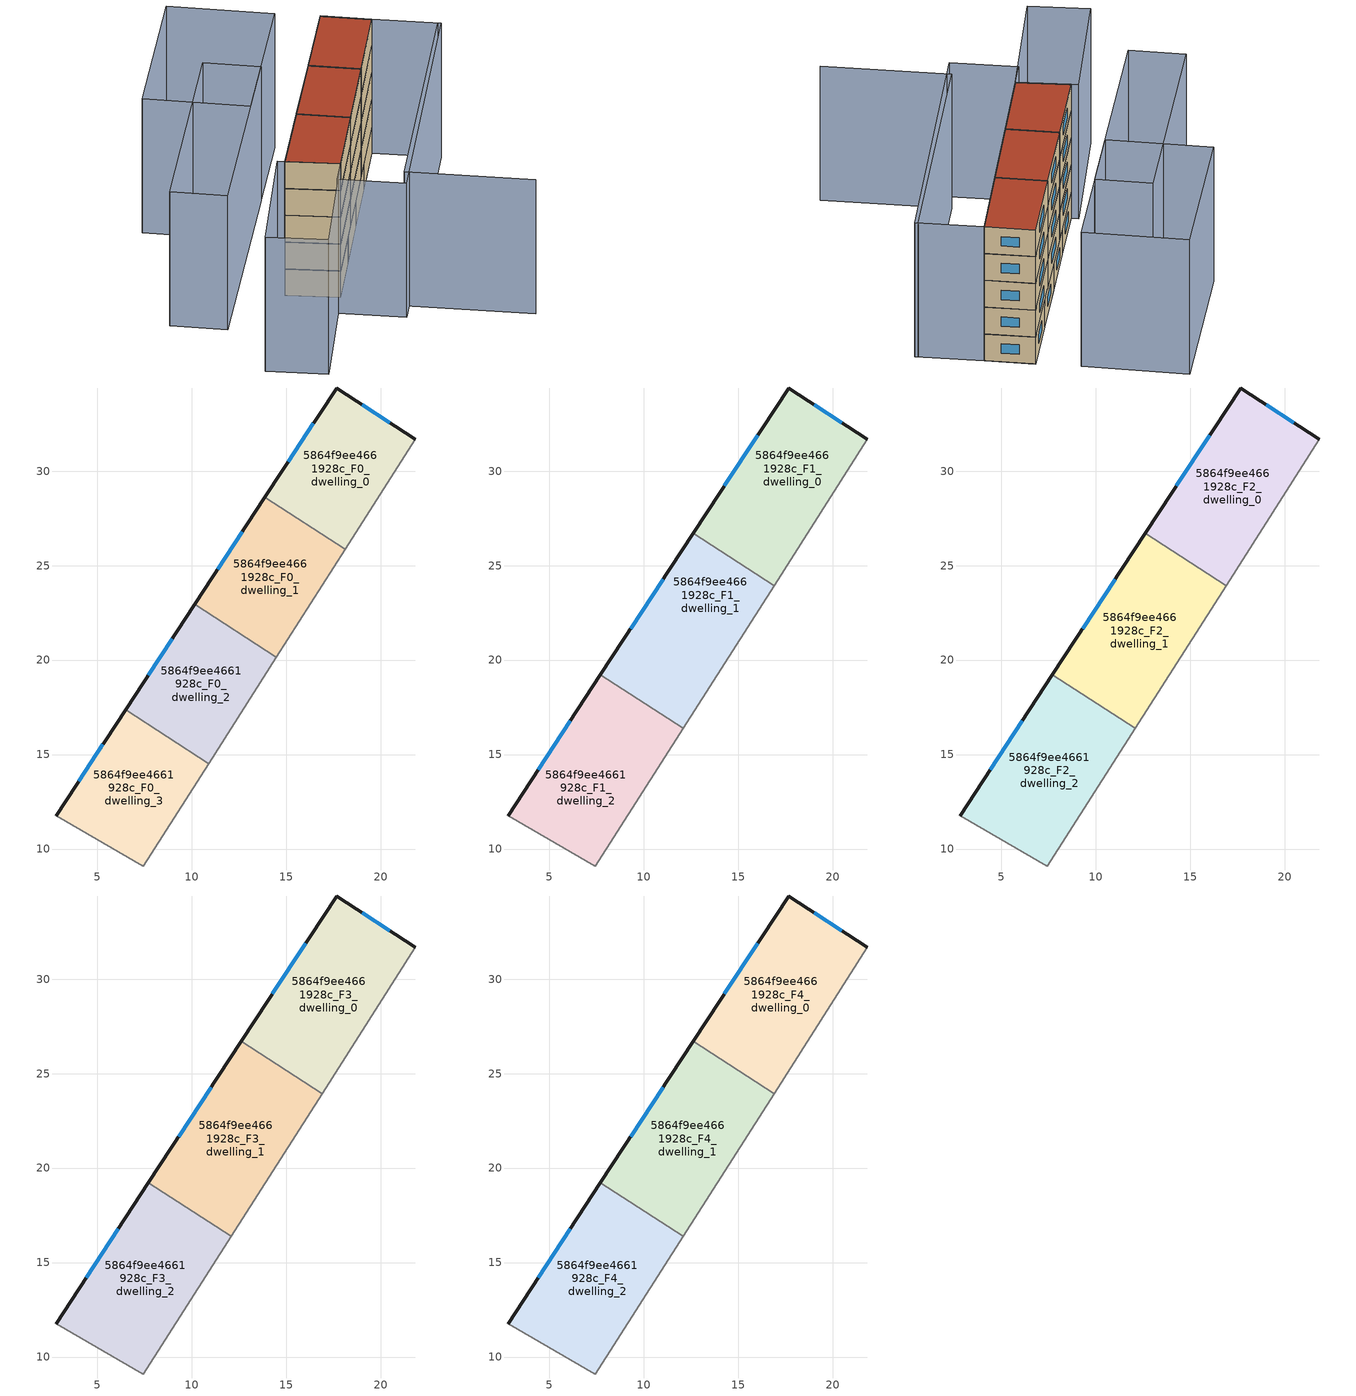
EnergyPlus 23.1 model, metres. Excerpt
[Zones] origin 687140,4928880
5864f9ee4661928c_F0_dwelling_0
 floor ground (EU_floor_Construction): 18.12,25.86 21.83,31.69 17.67,34.4 13.88,28.62 z0
 wall outside (EU_wall_Construction): 13.88,28.62 17.67,34.4 21.83,31.69 z0:3
 wall adiabatic (EU_wall_Construction): 21.83,31.69 18.12,25.86 z0:3
 wall to 5864f9ee4661928c_F0_dwelling_1 (EU_wall_Construction): 18.12,25.86 13.88,28.62 z0:3
 window (EU_Window_Construction): 15.11,30.5 16.43,32.52 / 19.02,33.52 20.48,32.57 z0.98:2.02
5864f9ee4661928c_F0_dwelling_1
 floor ground (EU_floor_Construction): 14.48,20.14 18.12,25.86 13.88,28.62 10.16,22.95 z0
 wall outside (EU_wall_Construction): 10.16,22.95 13.88,28.62 z0:3
 wall adiabatic (EU_wall_Construction): 18.12,25.86 14.48,20.14 z0:3
 wall to 5864f9ee4661928c_F0_dwelling_2 (EU_wall_Construction): 14.48,20.14 10.16,22.95 z0:3
 window (EU_Window_Construction): 11.37,24.8 12.67,26.78 z0.98:2.02
5864f9ee4661928c_F0_dwelling_2
 floor ground (EU_floor_Construction): 10.9,14.52 14.48,20.14 10.16,22.95 6.5,17.37 z0
 wall outside (EU_wall_Construction): 6.5,17.37 10.16,22.95 z0:3
 wall adiabatic (EU_wall_Construction): 14.48,20.14 10.9,14.52 z0:3
 wall to 5864f9ee4661928c_F0_dwelling_3 (EU_wall_Construction): 10.9,14.52 6.5,17.37 z0:3
 window (EU_Window_Construction): 7.69,19.19 8.97,21.14 z0.98:2.02
5864f9ee4661928c_F0_dwelling_3
 floor ground (EU_floor_Construction): 7.44,9.1 10.9,14.52 6.5,17.37 2.83,11.77 z0
 wall outside (EU_wall_Construction): 2.83,11.77 6.5,17.37 z0:3
 wall adiabatic (EU_wall_Construction): 10.9,14.52 7.44,9.1 2.83,11.77 z0:3
 window (EU_Window_Construction): 4.02,13.6 5.31,15.55 z0.98:2.02
5864f9ee4661928c_F1_dwelling_0
 floor to 5864f9ee4661928c_F0_dwelling_0 (EU_floor_Construction): 18.12,25.86 21.83,31.69 17.67,34.4 13.88,28.62 z3
 floor to 5864f9ee4661928c_F0_dwelling_1 (EU_floor_Construction): 16.9,23.95 18.12,25.86 13.88,28.62 12.63,26.72 z3
 wall outside (EU_wall_Construction): 12.63,26.72 17.67,34.4 21.83,31.69 z3:6
 wall adiabatic (EU_wall_Construction): 21.83,31.69 16.9,23.95 z3:6
 wall to 5864f9ee4661928c_F1_dwelling_1 (EU_wall_Construction): 16.9,23.95 12.63,26.72 z3:6
 window (EU_Window_Construction): 14.27,29.22 16.03,31.9 / 19.02,33.52 20.48,32.57 z3.98:5.02
5864f9ee4661928c_F1_dwelling_1
 floor to 5864f9ee4661928c_F0_dwelling_1 (EU_floor_Construction): 14.48,20.14 16.9,23.95 12.63,26.72 10.16,22.95 z3
 floor to 5864f9ee4661928c_F0_dwelling_2 (EU_floor_Construction): 12.08,16.38 14.48,20.14 10.16,22.95 7.71,19.22 z3
 wall outside (EU_wall_Construction): 7.71,19.22 12.63,26.72 z3:6
 wall adiabatic (EU_wall_Construction): 16.9,23.95 12.08,16.38 z3:6
 wall to 5864f9ee4661928c_F1_dwelling_2 (EU_wall_Construction): 12.08,16.38 7.71,19.22 z3:6
 window (EU_Window_Construction): 9.31,21.66 11.03,24.28 z3.98:5.02
5864f9ee4661928c_F1_dwelling_2
 floor to 5864f9ee4661928c_F0_dwelling_3 (EU_floor_Construction): 7.44,9.1 10.9,14.52 6.5,17.37 2.83,11.77 z3
 floor to 5864f9ee4661928c_F0_dwelling_2 (EU_floor_Construction): 10.9,14.52 12.08,16.38 7.71,19.22 6.5,17.37 z3
 wall outside (EU_wall_Construction): 2.83,11.77 7.71,19.22 z3:6
 wall adiabatic (EU_wall_Construction): 12.08,16.38 7.44,9.1 2.83,11.77 z3:6
 window (EU_Window_Construction): 4.42,14.2 6.12,16.8 z3.98:5.02
5864f9ee4661928c_F2_dwelling_0
 floor to 5864f9ee4661928c_F1_dwelling_0 (EU_floor_Construction): 16.9,23.95 21.83,31.69 17.67,34.4 12.63,26.72 z6
 wall outside (EU_wall_Construction): 12.63,26.72 17.67,34.4 21.83,31.69 z6:9
 wall adiabatic (EU_wall_Construction): 21.83,31.69 16.9,23.95 z6:9
 wall to 5864f9ee4661928c_F2_dwelling_1 (EU_wall_Construction): 16.9,23.95 12.63,26.72 z6:9
 window (EU_Window_Construction): 14.27,29.22 16.03,31.9 / 19.02,33.52 20.48,32.57 z6.98:8.02
5864f9ee4661928c_F2_dwelling_1
 floor to 5864f9ee4661928c_F1_dwelling_1 (EU_floor_Construction): 12.08,16.38 16.9,23.95 12.63,26.72 7.71,19.22 z6
 wall outside (EU_wall_Construction): 7.71,19.22 12.63,26.72 z6:9
 wall adiabatic (EU_wall_Construction): 16.9,23.95 12.08,16.38 z6:9
 wall to 5864f9ee4661928c_F2_dwelling_2 (EU_wall_Construction): 12.08,16.38 7.71,19.22 z6:9
 window (EU_Window_Construction): 9.31,21.66 11.03,24.28 z6.98:8.02
5864f9ee4661928c_F2_dwelling_2
 floor to 5864f9ee4661928c_F1_dwelling_2 (EU_floor_Construction): 7.44,9.1 12.08,16.38 7.71,19.22 2.83,11.77 z6
 wall outside (EU_wall_Construction): 2.83,11.77 7.71,19.22 z6:9
 wall adiabatic (EU_wall_Construction): 12.08,16.38 7.44,9.1 2.83,11.77 z6:9
 window (EU_Window_Construction): 4.42,14.2 6.12,16.8 z6.98:8.02
5864f9ee4661928c_F3_dwelling_0
 floor to 5864f9ee4661928c_F2_dwelling_0 (EU_floor_Construction): 16.9,23.95 21.83,31.69 17.67,34.4 12.63,26.72 z9
 wall outside (EU_wall_Construction): 12.63,26.72 17.67,34.4 21.83,31.69 z9:12
 wall adiabatic (EU_wall_Construction): 21.83,31.69 16.9,23.95 z9:12
 wall to 5864f9ee4661928c_F3_dwelling_1 (EU_wall_Construction): 16.9,23.95 12.63,26.72 z9:12
 window (EU_Window_Construction): 14.27,29.22 16.03,31.9 / 19.02,33.52 20.48,32.57 z9.98:11.02
5864f9ee4661928c_F3_dwelling_1
 floor to 5864f9ee4661928c_F2_dwelling_1 (EU_floor_Construction): 12.08,16.38 16.9,23.95 12.63,26.72 7.71,19.22 z9
 wall outside (EU_wall_Construction): 7.71,19.22 12.63,26.72 z9:12
 wall adiabatic (EU_wall_Construction): 16.9,23.95 12.08,16.38 z9:12
 wall to 5864f9ee4661928c_F3_dwelling_2 (EU_wall_Construction): 12.08,16.38 7.71,19.22 z9:12
 window (EU_Window_Construction): 9.31,21.66 11.03,24.28 z9.98:11.02
5864f9ee4661928c_F3_dwelling_2
 floor to 5864f9ee4661928c_F2_dwelling_2 (EU_floor_Construction): 7.44,9.1 12.08,16.38 7.71,19.22 2.83,11.77 z9
 wall outside (EU_wall_Construction): 2.83,11.77 7.71,19.22 z9:12
 wall adiabatic (EU_wall_Construction): 12.08,16.38 7.44,9.1 2.83,11.77 z9:12
 window (EU_Window_Construction): 4.42,14.2 6.12,16.8 z9.98:11.02
5864f9ee4661928c_F4_dwelling_0
 floor to 5864f9ee4661928c_F3_dwelling_0 (EU_floor_Construction): 16.9,23.95 21.83,31.69 17.67,34.4 12.63,26.72 z12
 wall outside (EU_wall_Construction): 12.63,26.72 17.67,34.4 21.83,31.69 z12:15
 wall adiabatic (EU_wall_Construction): 21.83,31.69 16.9,23.95 z12:15
 wall to 5864f9ee4661928c_F4_dwelling_1 (EU_wall_Construction): 16.9,23.95 12.63,26.72 z12:15
 window (EU_Window_Construction): 14.27,29.22 16.03,31.9 / 19.02,33.52 20.48,32.57 z12.98:14.02
 roof outside (EU_roof_Construction): 21.83,31.69 16.9,23.95 12.63,26.72 17.67,34.4 z15
5864f9ee4661928c_F4_dwelling_1
 floor to 5864f9ee4661928c_F3_dwelling_1 (EU_floor_Construction): 12.08,16.38 16.9,23.95 12.63,26.72 7.71,19.22 z12
 wall outside (EU_wall_Construction): 7.71,19.22 12.63,26.72 z12:15
 wall adiabatic (EU_wall_Construction): 16.9,23.95 12.08,16.38 z12:15
 wall to 5864f9ee4661928c_F4_dwelling_2 (EU_wall_Construction): 12.08,16.38 7.71,19.22 z12:15
 window (EU_Window_Construction): 9.31,21.66 11.03,24.28 z12.98:14.02
 roof outside (EU_roof_Construction): 16.9,23.95 12.08,16.38 7.71,19.22 12.63,26.72 z15
5864f9ee4661928c_F4_dwelling_2
 floor to 5864f9ee4661928c_F3_dwelling_2 (EU_floor_Construction): 7.44,9.1 12.08,16.38 7.71,19.22 2.83,11.77 z12
 wall outside (EU_wall_Construction): 2.83,11.77 7.71,19.22 z12:15
 wall adiabatic (EU_wall_Construction): 12.08,16.38 7.44,9.1 2.83,11.77 z12:15
 window (EU_Window_Construction): 4.42,14.2 6.12,16.8 z12.98:14.02
 roof outside (EU_roof_Construction): 12.08,16.38 7.44,9.1 2.83,11.77 7.71,19.22 z15
shading: 22.92,-1.73 12.27,5.13 / 12.27,5.13 27.15,28.24 / 5.9,6.68 21.83,31.69 / 21.83,31.69 27.47,28.1 / 27.47,28.1 11.54,3.09 / 11.54,3.09 5.9,6.68 / 13.96,36.69 4.39,22.37 / 4.39,22.37 -4.32,28.19 / -4.32,28.19 5.25,42.51 / 5.25,42.51 13.96,36.69 / 7.44,9.1 0.26,-2.99 / 0.26,-2.99 -4.97,0.12 / -4.97,0.12 2.22,12.21 / 2.22,12.21 7.44,9.1 / 8.48,28.49 -4.84,8.53 / -4.84,8.53 -9.5,11.64 / -9.5,11.64 3.82,31.6 / 3.82,31.6 8.48,28.49 z0:15
[Building]
EU S2 Campaign: North Axis=0; Terrain=City; Solar Distribution=FullExterior
[Site:Location]
Bologna: Latitude=44.5; Longitude=11.25; Time Zone=1; Elevation=37
[SizingPeriod:WeatherFileDays]
AnnualSizingPeriod: Begin Month=1; Begin Day of Month=1; End Month=12; End Day of Month=31; Day of Week for Start Day=Monday; Use Weather File Daylight Saving Period=No; Use Weather File Rain and Snow Indicators=No
[MATERIAL]
EU_InternalMass_Material: Roughness=MediumRough; Thickness=0.1; Conductivity=1; Density=1800; Specific Heat=900; Thermal Absorptance=0.9; Solar Absorptance=0.7; Visible Absorptance=0.7
[MATERIAL:NOMASS] Roughness=MediumRough; Thermal Absorptance=0.9; Solar Absorptance=0.7; Visible Absorptance=0.7
Name | Thermal Resistance
EU_wall_NoMass | 0.905828
EU_roof_NoMass | 0.37593
EU_floor_NoMass | 0.67114
[WINDOWMATERIAL:SIMPLEGLAZINGSYSTEM]
EU_Window_SimpleGlazing: UFactor=4.52486; Solar Heat Gain Coefficient=0.85; Visible Transmittance=0.85
[CONSTRUCTION]
EU_wall_Construction: EU_wall_NoMass
EU_roof_Construction: EU_roof_NoMass
EU_floor_Construction: EU_floor_NoMass
EU_InternalMass_Construction: EU_InternalMass_Material
EU_Window_Construction: EU_Window_SimpleGlazing
[ZONE] Type=1; Multiplier=1; Ceiling Height=autocalculate; Floor Area=autocalculate; Part of Total Floor Area=Yes
Name | Volume
5864f9ee4661928c_F0_dwelling_0 | 103.966
5864f9ee4661928c_F1_dwelling_0; 5864f9ee4661928c_F2_dwelling_0; 5864f9ee4661928c_F3_dwelling_0; 5864f9ee4661928c_F4_dwelling_0 | 138.631
5864f9ee4661928c_F0_dwelling_1 | 103.988
5864f9ee4661928c_F1_dwelling_1; 5864f9ee4661928c_F2_dwelling_1; 5864f9ee4661928c_F3_dwelling_1; 5864f9ee4661928c_F4_dwelling_1 | 138.647
5864f9ee4661928c_F0_dwelling_2 | 103.97
5864f9ee4661928c_F1_dwelling_2; 5864f9ee4661928c_F2_dwelling_2; 5864f9ee4661928c_F3_dwelling_2; 5864f9ee4661928c_F4_dwelling_2 | 138.648
5864f9ee4661928c_F0_dwelling_3 | 103.974
[INTERNALMASS] Construction=EU_InternalMass_Construction
Name | Zone or ZoneList | Surface Area
5864f9ee4661928c_F0_dwelling_0_EU_InternalMass | 5864f9ee4661928c_F0_dwelling_0 | 34.6557
5864f9ee4661928c_F0_dwelling_1_EU_InternalMass | 5864f9ee4661928c_F0_dwelling_1 | 34.6622
5864f9ee4661928c_F0_dwelling_2_EU_InternalMass | 5864f9ee4661928c_F0_dwelling_2 | 34.6566
5864f9ee4661928c_F0_dwelling_3_EU_InternalMass | 5864f9ee4661928c_F0_dwelling_3 | 34.6577
5864f9ee4661928c_F1_dwelling_0_EU_InternalMass | 5864f9ee4661928c_F1_dwelling_0 | 46.2104
5864f9ee4661928c_F1_dwelling_1_EU_InternalMass | 5864f9ee4661928c_F1_dwelling_1 | 46.216
5864f9ee4661928c_F1_dwelling_2_EU_InternalMass | 5864f9ee4661928c_F1_dwelling_2 | 46.2156
5864f9ee4661928c_F2_dwelling_0_EU_InternalMass | 5864f9ee4661928c_F2_dwelling_0 | 46.2104
5864f9ee4661928c_F2_dwelling_1_EU_InternalMass | 5864f9ee4661928c_F2_dwelling_1 | 46.216
5864f9ee4661928c_F2_dwelling_2_EU_InternalMass | 5864f9ee4661928c_F2_dwelling_2 | 46.2156
5864f9ee4661928c_F3_dwelling_0_EU_InternalMass | 5864f9ee4661928c_F3_dwelling_0 | 46.2104
5864f9ee4661928c_F3_dwelling_1_EU_InternalMass | 5864f9ee4661928c_F3_dwelling_1 | 46.216
5864f9ee4661928c_F3_dwelling_2_EU_InternalMass | 5864f9ee4661928c_F3_dwelling_2 | 46.2156
5864f9ee4661928c_F4_dwelling_0_EU_InternalMass | 5864f9ee4661928c_F4_dwelling_0 | 46.2104
5864f9ee4661928c_F4_dwelling_1_EU_InternalMass | 5864f9ee4661928c_F4_dwelling_1 | 46.216
5864f9ee4661928c_F4_dwelling_2_EU_InternalMass | 5864f9ee4661928c_F4_dwelling_2 | 46.2156
[OTHEREQUIPMENT] Fuel Type=Electricity; Design Level Calculation Method=Watts/Area; Power per Zone Floor Area=1; Fraction Latent=0; Fraction Radiant=0; Fraction Lost=0; Carbon Dioxide Generation Rate=0; EndUse Subcategory=EU_Step8_InternalGains
Name | Zone or ZoneList or Space or SpaceList | Schedule
EU_Step8_InternalGain_5864f9ee4661928c_F0_dwelling_0_f000 | 5864f9ee4661928c_F0_dwelling_0 | EU_Step8_GainSchedule_5864f9ee4661928c_F0_dwelling_0_f000
EU_Step8_InternalGain_5864f9ee4661928c_F0_dwelling_1_f000 | 5864f9ee4661928c_F0_dwelling_1 | EU_Step8_GainSchedule_5864f9ee4661928c_F0_dwelling_1_f000
EU_Step8_InternalGain_5864f9ee4661928c_F0_dwelling_2_f000 | 5864f9ee4661928c_F0_dwelling_2 | EU_Step8_GainSchedule_5864f9ee4661928c_F0_dwelling_2_f000
EU_Step8_InternalGain_5864f9ee4661928c_F0_dwelling_3_f000 | 5864f9ee4661928c_F0_dwelling_3 | EU_Step8_GainSchedule_5864f9ee4661928c_F0_dwelling_3_f000
EU_Step8_InternalGain_5864f9ee4661928c_F1_dwelling_0_f000 | 5864f9ee4661928c_F1_dwelling_0 | EU_Step8_GainSchedule_5864f9ee4661928c_F1_dwelling_0_f000
EU_Step8_InternalGain_5864f9ee4661928c_F1_dwelling_1_f000 | 5864f9ee4661928c_F1_dwelling_1 | EU_Step8_GainSchedule_5864f9ee4661928c_F1_dwelling_1_f000
EU_Step8_InternalGain_5864f9ee4661928c_F1_dwelling_2_f000 | 5864f9ee4661928c_F1_dwelling_2 | EU_Step8_GainSchedule_5864f9ee4661928c_F1_dwelling_2_f000
EU_Step8_InternalGain_5864f9ee4661928c_F2_dwelling_0_f000 | 5864f9ee4661928c_F2_dwelling_0 | EU_Step8_GainSchedule_5864f9ee4661928c_F2_dwelling_0_f000
EU_Step8_InternalGain_5864f9ee4661928c_F2_dwelling_1_f000 | 5864f9ee4661928c_F2_dwelling_1 | EU_Step8_GainSchedule_5864f9ee4661928c_F2_dwelling_1_f000
EU_Step8_InternalGain_5864f9ee4661928c_F2_dwelling_2_f000 | 5864f9ee4661928c_F2_dwelling_2 | EU_Step8_GainSchedule_5864f9ee4661928c_F2_dwelling_2_f000
EU_Step8_InternalGain_5864f9ee4661928c_F3_dwelling_0_f000 | 5864f9ee4661928c_F3_dwelling_0 | EU_Step8_GainSchedule_5864f9ee4661928c_F3_dwelling_0_f000
EU_Step8_InternalGain_5864f9ee4661928c_F3_dwelling_1_f000 | 5864f9ee4661928c_F3_dwelling_1 | EU_Step8_GainSchedule_5864f9ee4661928c_F3_dwelling_1_f000
EU_Step8_InternalGain_5864f9ee4661928c_F3_dwelling_2_f000 | 5864f9ee4661928c_F3_dwelling_2 | EU_Step8_GainSchedule_5864f9ee4661928c_F3_dwelling_2_f000
EU_Step8_InternalGain_5864f9ee4661928c_F4_dwelling_0_f000 | 5864f9ee4661928c_F4_dwelling_0 | EU_Step8_GainSchedule_5864f9ee4661928c_F4_dwelling_0_f000
EU_Step8_InternalGain_5864f9ee4661928c_F4_dwelling_1_f000 | 5864f9ee4661928c_F4_dwelling_1 | EU_Step8_GainSchedule_5864f9ee4661928c_F4_dwelling_1_f000
EU_Step8_InternalGain_5864f9ee4661928c_F4_dwelling_2_f000 | 5864f9ee4661928c_F4_dwelling_2 | EU_Step8_GainSchedule_5864f9ee4661928c_F4_dwelling_2_f000
[ZONEVENTILATION:DESIGNFLOWRATE] Schedule=EU_AlwaysOn; Design Flow Rate Calculation Method=AirChanges/Hour; Air Changes per Hour=0.73129; Ventilation Type=Natural; Fan Pressure Rise=0; Fan Total Efficiency=1; Constant Term Coefficient=1; Temperature Term Coefficient=0; Velocity Term Coefficient=0; Velocity Squared Term Coefficient=0; Minimum Indoor Temperature=-100; Maximum Indoor Temperature=100; Delta Temperature=-100; Minimum Outdoor Temperature=-100; Maximum Outdoor Temperature=100; Maximum Wind Speed=40
Name | Zone or ZoneList or Space or SpaceList
EU_ConstantAir_5864f9ee4661928c_F0_dwelling_0 | 5864f9ee4661928c_F0_dwelling_0
EU_ConstantAir_5864f9ee4661928c_F0_dwelling_1 | 5864f9ee4661928c_F0_dwelling_1
EU_ConstantAir_5864f9ee4661928c_F0_dwelling_2 | 5864f9ee4661928c_F0_dwelling_2
EU_ConstantAir_5864f9ee4661928c_F0_dwelling_3 | 5864f9ee4661928c_F0_dwelling_3
EU_ConstantAir_5864f9ee4661928c_F1_dwelling_0 | 5864f9ee4661928c_F1_dwelling_0
EU_ConstantAir_5864f9ee4661928c_F1_dwelling_1 | 5864f9ee4661928c_F1_dwelling_1
EU_ConstantAir_5864f9ee4661928c_F1_dwelling_2 | 5864f9ee4661928c_F1_dwelling_2
EU_ConstantAir_5864f9ee4661928c_F2_dwelling_0 | 5864f9ee4661928c_F2_dwelling_0
EU_ConstantAir_5864f9ee4661928c_F2_dwelling_1 | 5864f9ee4661928c_F2_dwelling_1
EU_ConstantAir_5864f9ee4661928c_F2_dwelling_2 | 5864f9ee4661928c_F2_dwelling_2
EU_ConstantAir_5864f9ee4661928c_F3_dwelling_0 | 5864f9ee4661928c_F3_dwelling_0
EU_ConstantAir_5864f9ee4661928c_F3_dwelling_1 | 5864f9ee4661928c_F3_dwelling_1
EU_ConstantAir_5864f9ee4661928c_F3_dwelling_2 | 5864f9ee4661928c_F3_dwelling_2
EU_ConstantAir_5864f9ee4661928c_F4_dwelling_0 | 5864f9ee4661928c_F4_dwelling_0
EU_ConstantAir_5864f9ee4661928c_F4_dwelling_1 | 5864f9ee4661928c_F4_dwelling_1
EU_ConstantAir_5864f9ee4661928c_F4_dwelling_2 | 5864f9ee4661928c_F4_dwelling_2
[HVACTEMPLATE:THERMOSTAT] Constant Heating Setpoint=20; Constant Cooling Setpoint=50
EU_HeatOnly_5864f9ee4661928c_F0_dwelling_0; EU_HeatOnly_5864f9ee4661928c_F0_dwelling_1; EU_HeatOnly_5864f9ee4661928c_F0_dwelling_2; EU_HeatOnly_5864f9ee4661928c_F0_dwelling_3; EU_HeatOnly_5864f9ee4661928c_F1_dwelling_0; EU_HeatOnly_5864f9ee4661928c_F1_dwelling_1; EU_HeatOnly_5864f9ee4661928c_F1_dwelling_2; EU_HeatOnly_5864f9ee4661928c_F2_dwelling_0; EU_HeatOnly_5864f9ee4661928c_F2_dwelling_1; EU_HeatOnly_5864f9ee4661928c_F2_dwelling_2; EU_HeatOnly_5864f9ee4661928c_F3_dwelling_0; EU_HeatOnly_5864f9ee4661928c_F3_dwelling_1; EU_HeatOnly_5864f9ee4661928c_F3_dwelling_2; EU_HeatOnly_5864f9ee4661928c_F4_dwelling_0; EU_HeatOnly_5864f9ee4661928c_F4_dwelling_1; EU_HeatOnly_5864f9ee4661928c_F4_dwelling_2
[HVACTEMPLATE:ZONE:IDEALLOADSAIRSYSTEM] System Availability Schedule=EU_AlwaysOn; Maximum Heating Supply Air Temperature=50; Minimum Cooling Supply Air Temperature=13; Maximum Heating Supply Air Humidity Ratio=0.0156; Minimum Cooling Supply Air Humidity Ratio=0.0077; Heating Limit=NoLimit; Cooling Limit=NoLimit; Heating Availability Schedule=EU_AlwaysOn; Cooling Availability Schedule=EU_CoolingOff; Dehumidification Control Type=ConstantSensibleHeatRatio; Cooling Sensible Heat Ratio=0.7; Dehumidification Setpoint=60; Humidification Control Type=None; Humidification Setpoint=30; Outdoor Air Method=None; Outdoor Air Flow Rate per Person=0.00944; Outdoor Air Flow Rate per Zone Floor Area=0; Outdoor Air Flow Rate per Zone=0; Demand Controlled Ventilation Type=None; Outdoor Air Economizer Type=NoEconomizer; Heat Recovery Type=None; Sensible Heat Recovery Effectiveness=0.7; Latent Heat Recovery Effectiveness=0.65
Name | Template Thermostat
5864f9ee4661928c_F0_dwelling_0 | EU_HeatOnly_5864f9ee4661928c_F0_dwelling_0
5864f9ee4661928c_F0_dwelling_1 | EU_HeatOnly_5864f9ee4661928c_F0_dwelling_1
5864f9ee4661928c_F0_dwelling_2 | EU_HeatOnly_5864f9ee4661928c_F0_dwelling_2
5864f9ee4661928c_F0_dwelling_3 | EU_HeatOnly_5864f9ee4661928c_F0_dwelling_3
5864f9ee4661928c_F1_dwelling_0 | EU_HeatOnly_5864f9ee4661928c_F1_dwelling_0
5864f9ee4661928c_F1_dwelling_1 | EU_HeatOnly_5864f9ee4661928c_F1_dwelling_1
5864f9ee4661928c_F1_dwelling_2 | EU_HeatOnly_5864f9ee4661928c_F1_dwelling_2
5864f9ee4661928c_F2_dwelling_0 | EU_HeatOnly_5864f9ee4661928c_F2_dwelling_0
5864f9ee4661928c_F2_dwelling_1 | EU_HeatOnly_5864f9ee4661928c_F2_dwelling_1
5864f9ee4661928c_F2_dwelling_2 | EU_HeatOnly_5864f9ee4661928c_F2_dwelling_2
5864f9ee4661928c_F3_dwelling_0 | EU_HeatOnly_5864f9ee4661928c_F3_dwelling_0
5864f9ee4661928c_F3_dwelling_1 | EU_HeatOnly_5864f9ee4661928c_F3_dwelling_1
5864f9ee4661928c_F3_dwelling_2 | EU_HeatOnly_5864f9ee4661928c_F3_dwelling_2
5864f9ee4661928c_F4_dwelling_0 | EU_HeatOnly_5864f9ee4661928c_F4_dwelling_0
5864f9ee4661928c_F4_dwelling_1 | EU_HeatOnly_5864f9ee4661928c_F4_dwelling_1
5864f9ee4661928c_F4_dwelling_2 | EU_HeatOnly_5864f9ee4661928c_F4_dwelling_2
[SIZING:ZONE] Zone Cooling Design Supply Air Temperature Input Method=SupplyAirTemperature; Zone Cooling Design Supply Air Temperature=13; Zone Heating Design Supply Air Temperature Input Method=SupplyAirTemperature; Zone Heating Design Supply Air Temperature=50; Zone Cooling Design Supply Air Humidity Ratio=0.008; Zone Heating Design Supply Air Humidity Ratio=0.008; Cooling Design Air Flow Method=DesignDay; Cooling Design Air Flow Rate=0; Cooling Minimum Air Flow per Zone Floor Area=0.000762; Cooling Minimum Air Flow=0; Cooling Minimum Air Flow Fraction=0.2; Heating Design Air Flow Method=DesignDay; Heating Design Air Flow Rate=0; Heating Maximum Air Flow per Zone Floor Area=0.002032; Heating Maximum Air Flow=0.141576; Heating Maximum Air Flow Fraction=0.3; Account for Dedicated Outdoor Air System=No; Dedicated Outdoor Air System Control Strategy=NeutralSupplyAir; Dedicated Outdoor Air Low Setpoint Temperature for Design=autosize; Dedicated Outdoor Air High Setpoint Temperature for Design=autosize; Zone Load Sizing Method=Sensible Load Only No Latent Load; Zone Latent Cooling Design Supply Air Humidity Ratio Input Method=HumidityRatioDifference; Zone Cooling Design Supply Air Humidity Ratio Difference=0.005; Zone Latent Heating Design Supply Air Humidity Ratio Input Method=HumidityRatioDifference; Zone Humidification Design Supply Air Humidity Ratio Difference=0.005
5864f9ee4661928c_F0_dwelling_0; 5864f9ee4661928c_F0_dwelling_1; 5864f9ee4661928c_F0_dwelling_2; 5864f9ee4661928c_F0_dwelling_3; 5864f9ee4661928c_F1_dwelling_0; 5864f9ee4661928c_F1_dwelling_1; 5864f9ee4661928c_F1_dwelling_2; 5864f9ee4661928c_F2_dwelling_0; 5864f9ee4661928c_F2_dwelling_1; 5864f9ee4661928c_F2_dwelling_2; 5864f9ee4661928c_F3_dwelling_0; 5864f9ee4661928c_F3_dwelling_1; 5864f9ee4661928c_F3_dwelling_2; 5864f9ee4661928c_F4_dwelling_0; 5864f9ee4661928c_F4_dwelling_1; 5864f9ee4661928c_F4_dwelling_2
[SCHEDULE:CONSTANT]
Name | Hourly Value
EU_AlwaysOn | 1
EU_CoolingOff | 0
[SCHEDULE:FILE] Column Number=1; Rows to Skip at Top=0; Number of Hours of Data=8760; Column Separator=Comma; Interpolate to Timestep=No; Minutes per Item=60; Adjust Schedule for Daylight Savings=Yes
Name | File
EU_Step8_GainSchedule_5864f9ee4661928c_F0_dwelling_0_f000 | ../../schedules/5864f9ee4661928c/5864f9ee4661928c_F0_dwelling_0_f000_gain.csv
EU_Step8_GainSchedule_5864f9ee4661928c_F0_dwelling_1_f000 | ../../schedules/5864f9ee4661928c/5864f9ee4661928c_F0_dwelling_1_f000_gain.csv
EU_Step8_GainSchedule_5864f9ee4661928c_F0_dwelling_2_f000 | ../../schedules/5864f9ee4661928c/5864f9ee4661928c_F0_dwelling_2_f000_gain.csv
EU_Step8_GainSchedule_5864f9ee4661928c_F0_dwelling_3_f000 | ../../schedules/5864f9ee4661928c/5864f9ee4661928c_F0_dwelling_3_f000_gain.csv
EU_Step8_GainSchedule_5864f9ee4661928c_F1_dwelling_0_f000 | ../../schedules/5864f9ee4661928c/5864f9ee4661928c_F1_dwelling_0_f000_gain.csv
EU_Step8_GainSchedule_5864f9ee4661928c_F1_dwelling_1_f000 | ../../schedules/5864f9ee4661928c/5864f9ee4661928c_F1_dwelling_1_f000_gain.csv
EU_Step8_GainSchedule_5864f9ee4661928c_F1_dwelling_2_f000 | ../../schedules/5864f9ee4661928c/5864f9ee4661928c_F1_dwelling_2_f000_gain.csv
EU_Step8_GainSchedule_5864f9ee4661928c_F2_dwelling_0_f000 | ../../schedules/5864f9ee4661928c/5864f9ee4661928c_F2_dwelling_0_f000_gain.csv
EU_Step8_GainSchedule_5864f9ee4661928c_F2_dwelling_1_f000 | ../../schedules/5864f9ee4661928c/5864f9ee4661928c_F2_dwelling_1_f000_gain.csv
EU_Step8_GainSchedule_5864f9ee4661928c_F2_dwelling_2_f000 | ../../schedules/5864f9ee4661928c/5864f9ee4661928c_F2_dwelling_2_f000_gain.csv
EU_Step8_GainSchedule_5864f9ee4661928c_F3_dwelling_0_f000 | ../../schedules/5864f9ee4661928c/5864f9ee4661928c_F3_dwelling_0_f000_gain.csv
EU_Step8_GainSchedule_5864f9ee4661928c_F3_dwelling_1_f000 | ../../schedules/5864f9ee4661928c/5864f9ee4661928c_F3_dwelling_1_f000_gain.csv
EU_Step8_GainSchedule_5864f9ee4661928c_F3_dwelling_2_f000 | ../../schedules/5864f9ee4661928c/5864f9ee4661928c_F3_dwelling_2_f000_gain.csv
EU_Step8_GainSchedule_5864f9ee4661928c_F4_dwelling_0_f000 | ../../schedules/5864f9ee4661928c/5864f9ee4661928c_F4_dwelling_0_f000_gain.csv
EU_Step8_GainSchedule_5864f9ee4661928c_F4_dwelling_1_f000 | ../../schedules/5864f9ee4661928c/5864f9ee4661928c_F4_dwelling_1_f000_gain.csv
EU_Step8_GainSchedule_5864f9ee4661928c_F4_dwelling_2_f000 | ../../schedules/5864f9ee4661928c/5864f9ee4661928c_F4_dwelling_2_f000_gain.csv
